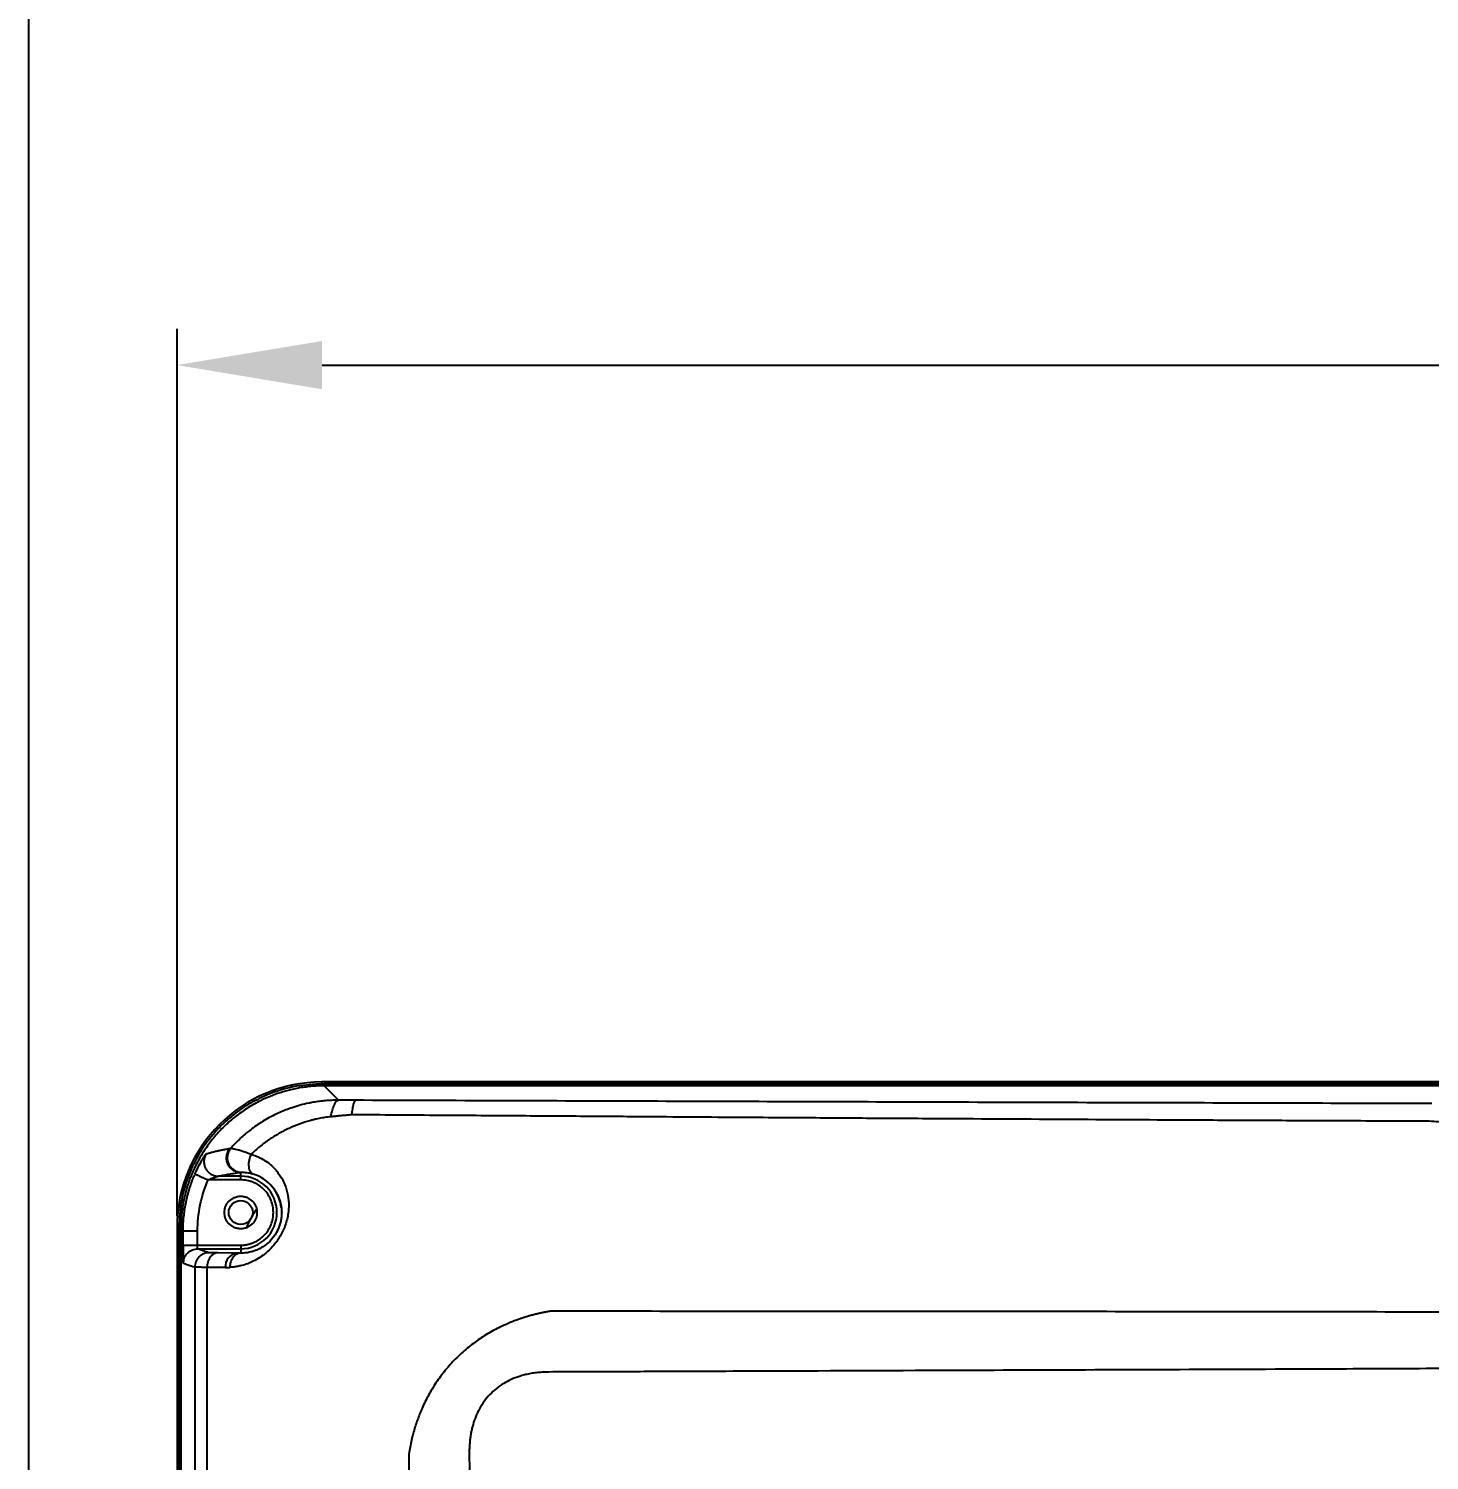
# Model space of a CAD drawing. Extents: x -4361 to 1554, y -156 to 2372.
# Drawn here: x -4229.2 to -4036, y 1739.1 to 1936.6 of the extents above; entities that cross this region are included whole.
import ezdxf

# ---------------------------------------------------------------- set-up
doc = ezdxf.new("R2010")
doc.units = 0
doc.header["$LTSCALE"] = 20
doc.header["$MEASUREMENT"] = 0
doc.layers.get('0').update_dxf_attribs({"linetype": 'CONTINUOUS'})
doc.layers.get('DEFPOINTS').update_dxf_attribs({"linetype": 'CONTINUOUS'})
doc.layers.add('6', color=6, linetype='CONTINUOUS')
doc.styles.get("Standard").update_dxf_attribs({"font": 'NanumGothic.ttf'})
doc.dimstyles.get("Standard").update_dxf_attribs({"dimtxt": 2.7, "dimasz": 2.5, "dimexe": 1.5, "dimexo": 1.5, "dimgap": 1.5, "dimtad": 1, "dimdec": 0, "dimlfac": 10, "dimzin": 0, "dimdsep": 46, "dimtxsty": 'Standard', "dimcen": 0, "dimclrt": 2, "dimadec": 0, "dimazin": 0, "dimtfac": 1, "dimtdec": 0, "dimtmove": 0, "dimatfit": 3, "dimfxl": 0, "dimtolj": 1, "dimtzin": 0, "dimarcsym": 0})

# ---------------------------------------------------------------- blocks, each defined once
blk = doc.blocks.new('*D64')
at = {"color": 3, "lineweight": -2}
for p, q in [((-4208.69, 1772.82), (-4208.69, 1895.2)), ((-3483.73, 1591.97), (-3483.73, 1895.2)), ((-4188.69, 1890.2), (-3503.73, 1890.2))]:
    blk.add_line(p, q, dxfattribs=at)
at = {"color": 3}
for points in [[(-4188.69, 1893.53), (-4188.69, 1886.87), (-4208.69, 1890.2)], [(-3503.73, 1893.53), (-3503.73, 1886.87), (-3483.73, 1890.2)]]:
    blk.add_solid(points, dxfattribs=at)
at = {"layer": 'DEFPOINTS', "color": 0}
for p in [(-3483.73, 1890.2), (-4208.69, 1771.32), (-3483.73, 1590.47)]:
    blk.add_point(p, dxfattribs=at)
at = {"color": 2, "insert": (-3846.21, 1911.09), "char_height": 20, "attachment_point": 5}
blk.add_mtext('\\A1;725', dxfattribs=at)

msp = doc.modelspace()

# ---------------------------------------------------------------- linework, layer by layer
for p, q in [((-3938.96, 1791.32), (-4188.69, 1791.32)), ((-3939.28, 1791.05), (-4188.41, 1791.05)), ((-3939.34, 1790.79), (-4188.41, 1790.79)), ((-4199.91, 1777.82), (-4204.38, 1777.82)), ((-4199.91, 1778.32), (-4202.98, 1778.32)), ((-4199.91, 1778.32), (-4199.91, 1778.85)), ((-4199.91, 1777.82), (-4199.91, 1778.32)), ((-4208.69, 1771.32), (-4208.69, 1411.32)), ((-4208.42, 1771.04), (-4208.42, 1411.59)), ((-4208.16, 1771.04), (-4208.16, 1411.59)), ((-4207.86, 1768.82), (-4207.86, 1770.74)), ((-4205.86, 1768.82), (-4205.86, 1770.74)), ((-4207.86, 1768.82), (-4205.86, 1768.82)), ((-4205.86, 1768.82), (-4199.91, 1768.82)), ((-4205.82, 1768.32), (-4199.91, 1768.32)), ((-4200.49, 1767.72), (-4203.04, 1767.75)), ((-4199.91, 1768.82), (-4199.91, 1768.32)), ((-4199.91, 1768.32), (-4199.91, 1767.72))]:
    msp.add_line(p, q)
msp.add_circle((-4199.91, 1773.32), 1.65)
for centre, radius, start, end in [((-4188.69, 1771.32), 20, 90, 180), ((-4199.91, 1773.32), 5, 270, 90), ((-4199.86, 1773.3), 5.58, 7.4628, 72.2846), ((-4181.65, 1767.67), 26.2, 177.4509, 180.8815), ((-4200.2, 1765.92), 1.82, 99.2413, 186.2515)]:
    msp.add_arc(centre, radius, start, end)
for points, degree in [([(-4188.69, 1791.05), (-4188.69, 1791.22), (-4188.69, 1791.31), (-4188.69, 1791.32)], 3), ([(-4188.69, 1791.05), (-4188.59, 1791.05), (-4188.5, 1791.05), (-4188.41, 1791.05)], 3), ([(-4188.41, 1790.79), (-4188.5, 1790.79), (-4188.6, 1790.79), (-4188.69, 1790.79)], 3), ([(-4186.44, 1788.81), (-4187.41, 1789.79), (-4188.07, 1790.45), (-4188.41, 1790.79)], 3), ([(-4184.07, 1788.8), (-4184.86, 1788.8), (-4185.65, 1788.81), (-4186.44, 1788.81)], 3), ([(-4201.42, 1782.17), (-4201.37, 1782.18), (-4201.32, 1782.18), (-4201.27, 1782.19)], 3), ([(-4199.91, 1778.85), (-4199.88, 1778.86), (-4199.84, 1778.86), (-4199.81, 1778.87)], 3), ([(-4208.42, 1771.32), (-4208.69, 1771.32)], 1), ([(-4208.42, 1771.32), (-4208.42, 1771.23), (-4208.42, 1771.14), (-4208.42, 1771.04)], 3), ([(-4208.16, 1771.32), (-4208.16, 1771.23), (-4208.16, 1771.14), (-4208.16, 1771.04)], 3), ([(-4204.24, 1767.77), (-4204.93, 1767.95), (-4205.45, 1768.13), (-4205.82, 1768.32)], 3), ([(-4199.91, 1767.72), (-4200.1, 1767.72), (-4200.3, 1767.72), (-4200.49, 1767.72)], 3), ([(-4206.24, 1765.77), (-4206.92, 1765.95), (-4207.45, 1766.13), (-4207.81, 1766.32)], 3), ([(-4202.01, 1765.73), (-4201.81, 1765.73), (-4201.61, 1765.74), (-4201.41, 1765.75)], 3)]:
    msp.add_open_spline(points, degree=degree)
for points, knots in [([(-4188.69, 1790.79), (-4188.84, 1790.79), (-4189.15, 1790.78), (-4189.6, 1790.76), (-4190.05, 1790.73), (-4190.5, 1790.68), (-4190.93, 1790.63), (-4191.36, 1790.57), (-4191.78, 1790.51), (-4192.19, 1790.43), (-4192.59, 1790.35), (-4192.99, 1790.26), (-4193.37, 1790.16), (-4193.75, 1790.06), (-4194.11, 1789.95), (-4194.47, 1789.84), (-4194.82, 1789.73), (-4195.15, 1789.61), (-4195.48, 1789.49), (-4195.79, 1789.36), (-4196.59, 1789.03), (-4197.85, 1788.43), (-4199.49, 1787.43), (-4201, 1786.3), (-4202.4, 1785.03), (-4203.66, 1783.64), (-4204.8, 1782.12), (-4205.8, 1780.48), (-4206.45, 1779.13), (-4206.85, 1778.14), (-4207.08, 1777.51), (-4207.29, 1776.85), (-4207.49, 1776.15), (-4207.67, 1775.42), (-4207.83, 1774.66), (-4207.96, 1773.86), (-4208.07, 1773.04), (-4208.14, 1772.19), (-4208.15, 1771.61), (-4208.16, 1771.32)], [0, 0, 0, 0, 0.0151298, 0.0300926, 0.044878, 0.0594759, 0.0738765, 0.0880703, 0.1020481, 0.1158011, 0.1293207, 0.1425987, 0.1556274, 0.1683991, 0.1809069, 0.193144, 0.205104, 0.2167808, 0.2281687, 0.2392625, 0.250057, 0.3133334, 0.3762976, 0.4386242, 0.5000056, 0.5613855, 0.6237117, 0.6866762, 0.7499538, 0.7707149, 0.7925404, 0.8153929, 0.8392303, 0.8640059, 0.8896682, 0.9161613, 0.9434248, 0.9713939, 1, 1, 1, 1]), ([(-4188.69, 1791.05), (-4189.86, 1790.99), (-4192.4, 1790.85), (-4195.74, 1789.85), (-4198.51, 1788.48), (-4200.21, 1787.41), (-4201.02, 1786.69), (-4201.21, 1786.52)], [0, 0, 0, 0, 0.2599736, 0.5599109, 0.7606481, 0.9434204, 1, 1, 1, 1]), ([(-4188.69, 1790.79), (-4188.69, 1790.86), (-4188.69, 1790.93), (-4188.69, 1791.02), (-4188.69, 1791.05), (-4188.69, 1791.05)], [0, 0, 0, 0, 0.5, 0.5, 1, 1, 1, 1]), ([(-4188.41, 1790.79), (-4188.41, 1790.86), (-4188.41, 1790.93), (-4188.41, 1791.02), (-4188.41, 1791.05), (-4188.41, 1791.05)], [0, 0, 0, 0, 0.5, 0.5, 1, 1, 1, 1]), ([(-4189.71, 1788.55), (-4189.84, 1788.53), (-4190.11, 1788.48), (-4191.17, 1788.28), (-4192.66, 1787.87), (-4194.64, 1787.1), (-4196.43, 1786.19), (-4197.84, 1785.27), (-4198.82, 1784.51), (-4199.47, 1783.98), (-4200.09, 1783.41), (-4200.69, 1782.82), (-4201.08, 1782.4), (-4201.27, 1782.19)], [0, 0, 0, 0, 0.029125, 0.062143, 0.239424, 0.37372, 0.534981, 0.686976, 0.749193, 0.811592, 0.874186, 0.936985, 1, 1, 1, 1]), ([(-4186.44, 1788.81), (-4186.56, 1788.81), (-4186.81, 1788.81), (-4187.2, 1788.8), (-4187.61, 1788.78), (-4188.04, 1788.75), (-4188.46, 1788.72), (-4189.02, 1788.66), (-4189.43, 1788.59), (-4189.71, 1788.55)], [0, 0, 0, 0, 0.111027, 0.228964, 0.353794, 0.485494, 0.624033, 0.73976, 1, 1, 1, 1]), ([(-4187.47, 1786.52), (-4187.41, 1786.86), (-4187.34, 1787.17), (-4187.18, 1787.72), (-4187.09, 1787.97), (-4186.91, 1788.36), (-4186.82, 1788.52), (-4186.63, 1788.73), (-4186.53, 1788.8), (-4186.44, 1788.81)], [0, 0, 0, 0, 0.25, 0.25, 0.5, 0.5, 0.75, 0.75, 1, 1, 1, 1]), ([(-4184.58, 1786.8), (-4184.55, 1787.1), (-4184.51, 1787.37), (-4184.43, 1787.86), (-4184.39, 1788.07), (-4184.3, 1788.41), (-4184.25, 1788.54), (-4184.16, 1788.73), (-4184.12, 1788.78), (-4184.07, 1788.8)], [0, 0, 0, 0, 0.25, 0.25, 0.5, 0.5, 0.75, 0.75, 1, 1, 1, 1]), ([(-4035.66, 1788.34), (-4048.05, 1788.37), (-4060.43, 1788.41), (-4085.19, 1788.47), (-4097.56, 1788.51), (-4122.3, 1788.59), (-4134.67, 1788.63), (-4159.38, 1788.71), (-4171.73, 1788.75), (-4184.07, 1788.8)], [0, 0, 0, 0, 0.25, 0.25, 0.5, 0.5, 0.75, 0.75, 1, 1, 1, 1]), ([(-4201.21, 1786.52), (-4201.7, 1786.12), (-4202.68, 1785.32), (-4203.48, 1784.33), (-4203.88, 1783.84)], [0, 0, 0, 0, 0.498881, 1, 1, 1, 1]), ([(-4187.47, 1786.52), (-4187.61, 1786.51), (-4187.88, 1786.48), (-4188.29, 1786.43), (-4188.7, 1786.36), (-4189.11, 1786.28), (-4189.52, 1786.2), (-4189.94, 1786.1), (-4190.71, 1785.89), (-4191.82, 1785.54), (-4193.25, 1784.94), (-4194.65, 1784.21), (-4195.78, 1783.51), (-4196.65, 1782.9), (-4197.28, 1782.41), (-4197.9, 1781.89), (-4198.29, 1781.53), (-4198.49, 1781.34)], [0, 0, 0, 0, 0.0328824, 0.066074, 0.0995949, 0.1334644, 0.1677014, 0.2023239, 0.2373494, 0.3597721, 0.4855287, 0.6120088, 0.7410277, 0.8054256, 0.8700368, 0.934887, 1, 1, 1, 1]), ([(-4184.58, 1786.8), (-4184.74, 1786.78), (-4185.05, 1786.75), (-4185.53, 1786.71), (-4186.01, 1786.67), (-4186.49, 1786.62), (-4186.98, 1786.57), (-4187.31, 1786.54), (-4187.47, 1786.52)], [0, 0, 0, 0, 0.162195, 0.326166, 0.491923, 0.659476, 0.828832, 1, 1, 1, 1]), ([(-4036.01, 1785.9), (-4037.97, 1785.91), (-4041.84, 1785.93), (-4047.52, 1785.95), (-4052.99, 1785.97), (-4058.25, 1786), (-4063.32, 1786.02), (-4072.27, 1786.07), (-4085.65, 1786.14), (-4100.57, 1786.23), (-4112.95, 1786.3), (-4121.08, 1786.36), (-4130.77, 1786.42), (-4140.38, 1786.49), (-4151.49, 1786.57), (-4161.56, 1786.64), (-4172.7, 1786.71), (-4180.49, 1786.77), (-4184.58, 1786.8)], [0, 0, 0, 0, 0.039669, 0.077839, 0.114577, 0.149944, 0.183997, 0.216789, 0.3305, 0.453787, 0.517864, 0.580621, 0.617858, 0.713716, 0.774615, 0.842394, 0.917358, 1, 1, 1, 1]), ([(-4000.53, 1781.16), (-4000.67, 1781.19), (-4000.95, 1781.25), (-4001.38, 1781.34), (-4001.81, 1781.43), (-4002.25, 1781.52), (-4002.7, 1781.61), (-4003.16, 1781.7), (-4003.62, 1781.79), (-4004.46, 1781.96), (-4005.8, 1782.21), (-4007.32, 1782.49), (-4008.61, 1782.72), (-4009.81, 1782.93), (-4011.29, 1783.17), (-4013.17, 1783.46), (-4015.22, 1783.76), (-4017.33, 1784.05), (-4019.53, 1784.34), (-4021.75, 1784.61), (-4023.81, 1784.84), (-4025.5, 1785.01), (-4026.83, 1785.14), (-4028.16, 1785.27), (-4029.49, 1785.39), (-4030.82, 1785.5), (-4032.14, 1785.61), (-4033.44, 1785.71), (-4034.73, 1785.81), (-4035.58, 1785.87), (-4036.01, 1785.9)], [0, 0, 0, 0, 0.016315, 0.032662, 0.049039, 0.065443, 0.081868, 0.098314, 0.114775, 0.131249, 0.18641, 0.250974, 0.279005, 0.307206, 0.362098, 0.411636, 0.471236, 0.535976, 0.585146, 0.648685, 0.71016, 0.743534, 0.776791, 0.80985, 0.842645, 0.875107, 0.907161, 0.938722, 0.969702, 1, 1, 1, 1]), ([(-4203.88, 1783.84), (-4204.06, 1783.64), (-4204.79, 1782.83), (-4205.84, 1781.15), (-4207.21, 1778.4), (-4208.22, 1775.07), (-4208.35, 1772.51), (-4208.42, 1771.32)], [0, 0, 0, 0, 0.058091, 0.242049, 0.434562, 0.736957, 1, 1, 1, 1]), ([(-4204.66, 1781.41), (-4204.76, 1781.25), (-4204.84, 1781.08), (-4204.95, 1780.72), (-4204.98, 1780.53), (-4204.98, 1780.17), (-4204.96, 1780), (-4204.9, 1779.75), (-4204.87, 1779.68), (-4204.82, 1779.53), (-4204.78, 1779.46), (-4204.67, 1779.25), (-4204.58, 1779.11), (-4204.34, 1778.85), (-4204.2, 1778.73), (-4203.89, 1778.53), (-4203.72, 1778.45), (-4203.35, 1778.35), (-4203.17, 1778.32), (-4202.98, 1778.32)], [0, 0, 0, 0, 0.125, 0.125, 0.25, 0.25, 0.375, 0.375, 0.4375, 0.4375, 0.5, 0.5, 0.625, 0.625, 0.75, 0.75, 0.875, 0.875, 1, 1, 1, 1]), ([(-4204.78, 1781.25), (-4204.76, 1781.29), (-4204.69, 1781.38), (-4204.67, 1781.4), (-4204.66, 1781.41)], [0, 0, 0, 0, 0.372679, 1, 1, 1, 1]), ([(-4204.66, 1781.41), (-4204.6, 1781.43), (-4204.49, 1781.46), (-4204.31, 1781.51), (-4204.13, 1781.57), (-4203.93, 1781.62), (-4203.72, 1781.67), (-4203.51, 1781.73), (-4203.22, 1781.8), (-4202.86, 1781.88), (-4202.41, 1781.97), (-4201.93, 1782.07), (-4201.59, 1782.13), (-4201.42, 1782.17)], [0, 0, 0, 0, 0.074366, 0.14826, 0.221681, 0.29463, 0.367107, 0.439113, 0.510646, 0.636377, 0.759846, 0.881053, 1, 1, 1, 1]), ([(-4201.42, 1782.17), (-4201.54, 1782.02), (-4201.65, 1781.85), (-4201.82, 1781.48), (-4201.87, 1781.29), (-4201.91, 1780.9), (-4201.91, 1780.7), (-4201.85, 1780.34), (-4201.79, 1780.18), (-4201.66, 1779.87), (-4201.57, 1779.72), (-4201.33, 1779.44), (-4201.19, 1779.31), (-4200.87, 1779.09), (-4200.69, 1779), (-4200.31, 1778.88), (-4200.11, 1778.85), (-4199.91, 1778.85)], [0, 0, 0, 0, 0.125, 0.125, 0.25, 0.25, 0.375, 0.375, 0.5, 0.5, 0.625, 0.625, 0.75, 0.75, 0.875, 0.875, 1, 1, 1, 1]), ([(-4201.27, 1782.19), (-4201.39, 1782.05), (-4201.5, 1781.88), (-4201.67, 1781.51), (-4201.72, 1781.32), (-4201.77, 1780.93), (-4201.77, 1780.74), (-4201.71, 1780.38), (-4201.66, 1780.21), (-4201.53, 1779.91), (-4201.44, 1779.76), (-4201.21, 1779.48), (-4201.08, 1779.35), (-4200.76, 1779.12), (-4200.58, 1779.03), (-4200.2, 1778.91), (-4200, 1778.87), (-4199.81, 1778.87)], [0, 0, 0, 0, 0.125, 0.125, 0.25, 0.25, 0.375, 0.375, 0.5, 0.5, 0.625, 0.625, 0.75, 0.75, 0.875, 0.875, 1, 1, 1, 1]), ([(-4198.49, 1781.34), (-4198.4, 1781.32), (-4198.23, 1781.27), (-4197.98, 1781.18), (-4197.74, 1781.09), (-4197.5, 1780.98), (-4197.26, 1780.87), (-4196.83, 1780.64), (-4196.22, 1780.26), (-4195.59, 1779.74), (-4195.12, 1779.25), (-4194.62, 1778.64), (-4194.05, 1777.75), (-4193.53, 1776.45), (-4193.3, 1775.18), (-4193.27, 1774.08), (-4193.37, 1772.96), (-4193.7, 1771.58), (-4194.32, 1770.26), (-4194.94, 1769.32), (-4195.59, 1768.5), (-4196.39, 1767.74), (-4197.3, 1767.07), (-4198.14, 1766.6), (-4198.95, 1766.24), (-4199.66, 1766.02), (-4200.3, 1765.88), (-4200.86, 1765.79), (-4201.23, 1765.76), (-4201.41, 1765.75)], [0, 0, 0, 0, 0.012323, 0.024631, 0.036936, 0.049248, 0.061578, 0.073935, 0.119024, 0.164121, 0.19081, 0.217478, 0.276542, 0.341403, 0.410633, 0.446065, 0.480251, 0.546027, 0.608588, 0.640509, 0.673284, 0.729564, 0.774306, 0.82213, 0.863404, 0.906718, 0.937368, 0.968433, 1, 1, 1, 1]), ([(-4201.27, 1782.19), (-4201.26, 1782.19), (-4201.25, 1782.19), (-4201.22, 1782.18), (-4201.19, 1782.18), (-4201.14, 1782.17), (-4201.06, 1782.15), (-4200.89, 1782.12), (-4200.61, 1782.06), (-4200.24, 1781.98), (-4199.86, 1781.87), (-4199.49, 1781.75), (-4199.15, 1781.63), (-4198.81, 1781.49), (-4198.57, 1781.38), (-4198.49, 1781.34)], [0, 0, 0, 0, 0.038203, 0.076888, 0.116056, 0.155704, 0.195828, 0.305322, 0.421902, 0.545315, 0.68704, 0.754353, 0.837012, 0.94175, 1, 1, 1, 1]), ([(-4198.49, 1781.34), (-4198.6, 1781.11), (-4198.7, 1780.84), (-4198.83, 1780.25), (-4198.84, 1779.93), (-4198.78, 1779.37), (-4198.69, 1779.13), (-4198.45, 1778.78), (-4198.31, 1778.67), (-4198.16, 1778.62)], [0, 0, 0, 0, 0.25, 0.25, 0.5, 0.5, 0.75, 0.75, 1, 1, 1, 1]), ([(-4206.22, 1778.62), (-4206.07, 1778.95), (-4205.75, 1779.64), (-4205.32, 1780.4), (-4205.02, 1780.9), (-4204.86, 1781.15), (-4204.8, 1781.23), (-4204.78, 1781.25)], [0, 0, 0, 0, 0.297329, 0.621085, 0.782943, 0.936101, 1, 1, 1, 1]), ([(-4207.86, 1770.74), (-4207.86, 1770.9), (-4207.85, 1771.2), (-4207.84, 1771.65), (-4207.81, 1772.11), (-4207.78, 1772.55), (-4207.73, 1773), (-4207.67, 1773.44), (-4207.61, 1773.88), (-4207.54, 1774.31), (-4207.45, 1774.73), (-4207.36, 1775.15), (-4207.26, 1775.57), (-4207.15, 1775.97), (-4207.04, 1776.37), (-4206.92, 1776.77), (-4206.79, 1777.15), (-4206.66, 1777.53), (-4206.52, 1777.9), (-4206.37, 1778.27), (-4206.27, 1778.5), (-4206.22, 1778.62)], [0, 0, 0, 0, 0.056399, 0.112535, 0.168379, 0.223901, 0.279073, 0.333866, 0.388254, 0.442208, 0.495703, 0.548712, 0.601209, 0.653171, 0.704573, 0.755392, 0.805607, 0.855195, 0.904137, 0.952411, 1, 1, 1, 1]), ([(-4206.22, 1778.62), (-4206.21, 1778.62), (-4206.16, 1778.6), (-4206.03, 1778.54), (-4205.98, 1778.52), (-4205.86, 1778.47), (-4205.79, 1778.44), (-4205.55, 1778.33), (-4205.35, 1778.24), (-4204.89, 1778.04), (-4204.63, 1777.93), (-4204.38, 1777.82)], [0, 0, 0, 0, 0.25, 0.25, 0.375, 0.375, 0.5, 0.5, 0.75, 0.75, 1, 1, 1, 1]), ([(-4205.86, 1770.74), (-4205.86, 1771.96), (-4205.73, 1773.17), (-4205.24, 1775.55), (-4204.87, 1776.71), (-4204.38, 1777.82)], [0, 0, 0, 0, 0.5, 0.5, 1, 1, 1, 1]), ([(-4204.38, 1777.82), (-4204.12, 1777.95), (-4203.81, 1778.07), (-4203.39, 1778.21), (-4203.26, 1778.25), (-4203.06, 1778.31), (-4202.99, 1778.32), (-4202.98, 1778.32)], [0, 0, 0, 0, 0.5, 0.5, 0.75, 0.75, 1, 1, 1, 1]), ([(-4202.98, 1778.32), (-4202.63, 1778.41), (-4202.21, 1778.5), (-4201.2, 1778.68), (-4200.61, 1778.76), (-4199.91, 1778.85)], [0, 0, 0, 0, 0.5, 0.5, 1, 1, 1, 1]), ([(-4199.91, 1768.82), (-4199.84, 1768.82), (-4199.7, 1768.82), (-4199.48, 1768.83), (-4199.27, 1768.86), (-4199.07, 1768.89), (-4198.86, 1768.94), (-4198.65, 1768.99), (-4198.45, 1769.06), (-4198.18, 1769.16), (-4197.83, 1769.31), (-4197.44, 1769.54), (-4197.07, 1769.82), (-4196.6, 1770.23), (-4196.12, 1770.83), (-4195.7, 1771.63), (-4195.46, 1772.47), (-4195.38, 1773.32), (-4195.46, 1774.17), (-4195.7, 1775.01), (-4196.12, 1775.81), (-4196.6, 1776.41), (-4197.07, 1776.82), (-4197.44, 1777.09), (-4197.83, 1777.33), (-4198.24, 1777.51), (-4198.65, 1777.65), (-4199.06, 1777.75), (-4199.48, 1777.81), (-4199.77, 1777.82), (-4199.91, 1777.82)], [0, 0, 0, 0, 0.015134, 0.030167, 0.045131, 0.06006, 0.074987, 0.089948, 0.104974, 0.1201, 0.152258, 0.184453, 0.217296, 0.250176, 0.315811, 0.380082, 0.44003, 0.500016, 0.559965, 0.61995, 0.684221, 0.749856, 0.782699, 0.815579, 0.847737, 0.879933, 0.910063, 0.939938, 0.969827, 1, 1, 1, 1]), ([(-4196.12, 1777.45), (-4196.06, 1777.39), (-4195.94, 1777.28), (-4195.77, 1777.1), (-4195.6, 1776.92), (-4195.45, 1776.73), (-4195.3, 1776.53), (-4195.16, 1776.33), (-4195.03, 1776.12), (-4194.91, 1775.9), (-4194.8, 1775.67), (-4194.69, 1775.44), (-4194.6, 1775.2), (-4194.52, 1774.96), (-4194.45, 1774.71), (-4194.39, 1774.45), (-4194.34, 1774.18), (-4194.28, 1773.81), (-4194.25, 1773.33), (-4194.28, 1772.73), (-4194.37, 1772.14), (-4194.5, 1771.65), (-4194.64, 1771.28), (-4194.79, 1770.92), (-4195.01, 1770.48), (-4195.33, 1769.99), (-4195.85, 1769.36), (-4196.37, 1768.9), (-4197.01, 1768.47), (-4197.41, 1768.26), (-4197.79, 1768.1), (-4198.01, 1768.02), (-4198.26, 1767.94), (-4198.54, 1767.87), (-4198.84, 1767.8), (-4199.18, 1767.75), (-4199.54, 1767.72), (-4199.78, 1767.72), (-4199.91, 1767.72)], [0, 0, 0, 0, 0.0202498, 0.0405008, 0.060747, 0.0809826, 0.1012021, 0.1213984, 0.1415636, 0.1616904, 0.181773, 0.2018024, 0.2217657, 0.2416524, 0.2614552, 0.2811673, 0.3007687, 0.3202391, 0.3623105, 0.4003725, 0.4363665, 0.4716823, 0.4881144, 0.504432, 0.5365036, 0.5692021, 0.6039411, 0.6823618, 0.7053268, 0.7744197, 0.7917207, 0.8120694, 0.8355101, 0.8620791, 0.8917935, 0.9246687, 0.9607331, 1, 1, 1, 1]), ([(-4199.81, 1778.87), (-4199.79, 1778.87), (-4199.73, 1778.87), (-4199.55, 1778.87), (-4199.43, 1778.87), (-4198.99, 1778.83), (-4198.59, 1778.76), (-4198.16, 1778.62)], [0, 0, 0, 0, 0.25, 0.25, 0.5, 0.5, 1, 1, 1, 1]), ([(-4199.91, 1771.07), (-4199.96, 1771.07), (-4200.05, 1771.07), (-4200.19, 1771.09), (-4200.33, 1771.11), (-4200.47, 1771.14), (-4200.61, 1771.18), (-4200.84, 1771.26), (-4201.15, 1771.43), (-4201.51, 1771.72), (-4201.8, 1772.08), (-4202.01, 1772.48), (-4202.13, 1772.9), (-4202.17, 1773.32), (-4202.13, 1773.74), (-4202.01, 1774.16), (-4201.8, 1774.56), (-4201.51, 1774.92), (-4201.15, 1775.21), (-4200.8, 1775.4), (-4200.47, 1775.5), (-4200.19, 1775.56), (-4200, 1775.57), (-4199.91, 1775.57)], [0, 0, 0, 0, 0.020165, 0.040167, 0.060084, 0.079997, 0.099986, 0.120129, 0.185073, 0.250092, 0.315036, 0.380055, 0.440004, 0.500029, 0.559978, 0.620002, 0.684946, 0.749965, 0.814909, 0.879928, 0.920009, 0.959819, 1, 1, 1, 1]), ([(-4199.91, 1775.57), (-4199.86, 1775.57), (-4199.77, 1775.57), (-4199.63, 1775.55), (-4199.49, 1775.53), (-4199.35, 1775.5), (-4199.22, 1775.46), (-4198.98, 1775.38), (-4198.67, 1775.21), (-4198.31, 1774.92), (-4198.02, 1774.56), (-4197.81, 1774.16), (-4197.69, 1773.74), (-4197.65, 1773.32), (-4197.69, 1772.9), (-4197.81, 1772.48), (-4198.02, 1772.08), (-4198.31, 1771.72), (-4198.67, 1771.43), (-4199.02, 1771.24), (-4199.35, 1771.13), (-4199.63, 1771.08), (-4199.82, 1771.07), (-4199.91, 1771.07)], [0, 0, 0, 0, 0.020165, 0.040167, 0.060084, 0.079997, 0.099986, 0.120129, 0.185073, 0.250092, 0.315036, 0.380055, 0.440004, 0.500029, 0.559978, 0.620002, 0.684946, 0.749965, 0.814909, 0.879928, 0.920009, 0.959819, 1, 1, 1, 1]), ([(-4197.74, 1773.72), (-4197.85, 1773.56), (-4198.42, 1772.79), (-4198.83, 1771.92), (-4199.16, 1771.22)], [0, 0, 0, 0, 0.199949, 1, 1, 1, 1]), ([(-4194.32, 1774.03), (-4194.31, 1773.99), (-4194.27, 1773.76), (-4194.26, 1773.32), (-4194.29, 1772.55), (-4194.48, 1771.59), (-4194.99, 1770.45), (-4195.73, 1769.45), (-4196.28, 1769.01), (-4196.58, 1768.77)], [0, 0, 0, 0, 0.0234486, 0.1371932, 0.2406898, 0.4322307, 0.6065297, 0.7879902, 1, 1, 1, 1]), ([(-4208.16, 1771.32), (-4208.23, 1771.32), (-4208.3, 1771.32), (-4208.39, 1771.32), (-4208.41, 1771.32), (-4208.42, 1771.32)], [0, 0, 0, 0, 0.5, 0.5, 1, 1, 1, 1]), ([(-4208.16, 1771.04), (-4208.23, 1771.04), (-4208.3, 1771.04), (-4208.39, 1771.04), (-4208.41, 1771.04), (-4208.42, 1771.04)], [0, 0, 0, 0, 0.5, 0.5, 1, 1, 1, 1]), ([(-4207.86, 1770.74), (-4207.89, 1770.77), (-4207.95, 1770.83), (-4208.02, 1770.91), (-4208.1, 1770.98), (-4208.14, 1771.02), (-4208.16, 1771.04)], [0, 0, 0, 0, 0.249965, 0.499954, 0.749965, 1, 1, 1, 1]), ([(-4205.86, 1770.74), (-4206.12, 1770.74), (-4206.38, 1770.74), (-4206.86, 1770.74), (-4207.08, 1770.74), (-4207.44, 1770.74), (-4207.59, 1770.74), (-4207.8, 1770.74), (-4207.85, 1770.74), (-4207.86, 1770.74)], [0, 0, 0, 0, 0.25, 0.25, 0.5, 0.5, 0.75, 0.75, 1, 1, 1, 1]), ([(-4207.85, 1767.4), (-4207.85, 1767.41), (-4207.85, 1767.56), (-4207.86, 1768.02), (-4207.86, 1768.5), (-4207.86, 1768.82)], [0, 0, 0, 0, 0.034288, 0.370629, 1, 1, 1, 1]), ([(-4207.81, 1766.32), (-4207.79, 1766.57), (-4207.75, 1766.95), (-4207.5, 1767.42), (-4207.24, 1767.74), (-4206.92, 1768), (-4206.45, 1768.25), (-4206.07, 1768.29), (-4205.82, 1768.32)], [0, 0, 0, 0, 0.239459, 0.368359, 0.499994, 0.631637, 0.760538, 1, 1, 1, 1]), ([(-4204.24, 1767.77), (-4204.48, 1767.77), (-4204.73, 1767.73), (-4205.22, 1767.54), (-4205.46, 1767.38), (-4205.85, 1766.99), (-4206, 1766.76), (-4206.2, 1766.26), (-4206.24, 1766.01), (-4206.24, 1765.77)], [0, 0, 0, 0, 0.25, 0.25, 0.5, 0.5, 0.75, 0.75, 1, 1, 1, 1]), ([(-4205.82, 1768.32), (-4205.83, 1768.32), (-4205.84, 1768.37), (-4205.85, 1768.56), (-4205.86, 1768.69), (-4205.86, 1768.82)], [0, 0, 0, 0, 0.5, 0.5, 1, 1, 1, 1]), ([(-4203.04, 1767.75), (-4203.22, 1767.75), (-4203.41, 1767.7), (-4203.79, 1767.51), (-4203.96, 1767.35), (-4204.26, 1766.96), (-4204.38, 1766.73), (-4204.53, 1766.24), (-4204.56, 1765.98), (-4204.56, 1765.75)], [0, 0, 0, 0, 0.25, 0.25, 0.5, 0.5, 0.75, 0.75, 1, 1, 1, 1]), ([(-4203.04, 1767.75), (-4203.41, 1767.75), (-4203.7, 1767.76), (-4204.11, 1767.76), (-4204.22, 1767.77), (-4204.24, 1767.77)], [0, 0, 0, 0, 0.5, 0.5, 1, 1, 1, 1]), ([(-4199.91, 1767.72), (-4200.08, 1767.71), (-4200.26, 1767.68), (-4200.61, 1767.5), (-4200.79, 1767.35), (-4201.09, 1766.98), (-4201.21, 1766.75), (-4201.37, 1766.26), (-4201.41, 1766), (-4201.41, 1765.75)], [0, 0, 0, 0, 0.25, 0.25, 0.5, 0.5, 0.75, 0.75, 1, 1, 1, 1]), ([(-4207.81, 1766.32), (-4207.82, 1766.35), (-4207.83, 1766.41), (-4207.84, 1766.72), (-4207.85, 1767.02), (-4207.85, 1767.28), (-4207.85, 1767.4)], [0, 0, 0, 0, 0.390795, 0.600207, 0.810361, 1, 1, 1, 1]), ([(-4204.56, 1765.75), (-4204.61, 1765.75), (-4204.72, 1765.75), (-4204.87, 1765.75), (-4205.04, 1765.75), (-4205.22, 1765.75), (-4205.39, 1765.76), (-4205.57, 1765.76), (-4205.73, 1765.76), (-4205.89, 1765.76), (-4206.02, 1765.77), (-4206.13, 1765.77), (-4206.21, 1765.77), (-4206.23, 1765.77), (-4206.24, 1765.77)], [0, 0, 0, 0, 0.04869, 0.103727, 0.165173, 0.23307, 0.307434, 0.388244, 0.475431, 0.568869, 0.668363, 0.773637, 0.884333, 1, 1, 1, 1]), ([(-4206.24, 1765.77), (-4206.24, 1709.46), (-4206.24, 1653.14), (-4206.24, 1540.5), (-4206.24, 1484.18), (-4206.24, 1427.87)], [0, 0, 0, 0, 0.5, 0.5, 1, 1, 1, 1]), ([(-4204.56, 1765.75), (-4204.58, 1754.97), (-4204.61, 1733.17), (-4204.64, 1700.13), (-4204.66, 1666.37), (-4204.68, 1631.9), (-4204.68, 1589.31), (-4204.67, 1539.42), (-4204.64, 1483.06), (-4204.6, 1446.08), (-4204.58, 1427.89)], [0, 0, 0, 0, 0.095708, 0.193532, 0.293459, 0.395477, 0.499572, 0.671651, 0.83848, 1, 1, 1, 1]), ([(-4202.01, 1765.73), (-4202.43, 1765.73), (-4203.28, 1765.74), (-4204.13, 1765.74), (-4204.56, 1765.75)], [0, 0, 0, 0, 0.498145, 1, 1, 1, 1]), ([(-4157.22, 1759.7), (-4157.38, 1759.67), (-4157.71, 1759.62), (-4158.19, 1759.52), (-4158.66, 1759.42), (-4159.13, 1759.31), (-4159.58, 1759.2), (-4160.02, 1759.08), (-4160.45, 1758.95), (-4160.88, 1758.82), (-4161.55, 1758.6), (-4162.47, 1758.26), (-4163.87, 1757.66), (-4165.45, 1756.86), (-4167.22, 1755.74), (-4168.9, 1754.45), (-4170.48, 1752.97), (-4171.9, 1751.36), (-4173.12, 1749.67), (-4174.16, 1747.9), (-4174.85, 1746.46), (-4175.32, 1745.32), (-4175.61, 1744.52), (-4175.89, 1743.68), (-4176.14, 1742.81), (-4176.37, 1741.9), (-4176.57, 1740.96), (-4176.67, 1740.32), (-4176.73, 1740)], [0, 0, 0, 0, 0.016829, 0.033385, 0.049667, 0.065673, 0.081401, 0.096849, 0.112012, 0.126889, 0.141478, 0.184152, 0.225053, 0.295203, 0.36237, 0.435742, 0.507732, 0.579102, 0.65176, 0.717196, 0.785639, 0.813304, 0.84198, 0.871653, 0.90231, 0.933928, 0.966496, 1, 1, 1, 1]), ([(-4008.35, 1759.54), (-4020.76, 1759.56), (-4033.17, 1759.58), (-4057.98, 1759.62), (-4070.39, 1759.63), (-4095.21, 1759.66), (-4107.62, 1759.66), (-4132.42, 1759.68), (-4144.82, 1759.69), (-4157.22, 1759.7)], [0, 0, 0, 0, 0.25, 0.25, 0.5, 0.5, 0.75, 0.75, 1, 1, 1, 1]), ([(-4008.38, 1751.94), (-4010.61, 1751.93), (-4015.03, 1751.9), (-4021.61, 1751.86), (-4030.9, 1751.81), (-4042.77, 1751.75), (-4059.51, 1751.68), (-4078.05, 1751.61), (-4100.73, 1751.53), (-4118.93, 1751.46), (-4132.93, 1751.41), (-4140.84, 1751.38), (-4148.99, 1751.35), (-4154.61, 1751.33), (-4157.4, 1751.32)], [0, 0, 0, 0, 0.044848, 0.088986, 0.132419, 0.231791, 0.327802, 0.469351, 0.60492, 0.784309, 0.835808, 0.886831, 0.94362, 1, 1, 1, 1]), ([(-4157.4, 1751.32), (-4157.54, 1751.32), (-4157.8, 1751.32), (-4158.2, 1751.3), (-4158.59, 1751.27), (-4158.97, 1751.24), (-4159.35, 1751.19), (-4159.72, 1751.14), (-4160.08, 1751.07), (-4160.44, 1751), (-4160.79, 1750.91), (-4161.14, 1750.82), (-4161.75, 1750.63), (-4162.6, 1750.31), (-4163.68, 1749.75), (-4164.67, 1749.05), (-4165.58, 1748.22), (-4166.36, 1747.28), (-4167.21, 1745.93), (-4167.73, 1744.65), (-4168.02, 1743.54), (-4168.14, 1743.01), (-4168.23, 1742.49), (-4168.3, 1741.95), (-4168.35, 1741.37), (-4168.39, 1740.76), (-4168.39, 1740.36), (-4168.39, 1740.15)], [0, 0, 0, 0, 0.0226724, 0.0450162, 0.0670434, 0.0887663, 0.1101981, 0.1313524, 0.1522435, 0.1728863, 0.1932962, 0.2134892, 0.2334819, 0.3017909, 0.3679396, 0.4377752, 0.5066224, 0.5752154, 0.6444265, 0.7761894, 0.8076477, 0.8383337, 0.867408, 0.8969729, 0.9308354, 0.9651599, 1, 1, 1, 1]), ([(-4176.73, 1740), (-4176.74, 1690.45), (-4176.74, 1640.88), (-4176.74, 1541.76), (-4176.74, 1492.19), (-4176.73, 1442.64)], [0, 0, 0, 0, 0.5, 0.5, 1, 1, 1, 1]), ([(-4168.39, 1740.15), (-4168.38, 1738), (-4168.37, 1733.79), (-4168.34, 1727.59), (-4168.32, 1720.34), (-4168.3, 1712.17), (-4168.26, 1699.77), (-4168.23, 1687.48), (-4168.2, 1675.08), (-4168.19, 1665.78), (-4168.17, 1656.48), (-4168.16, 1647.18), (-4168.15, 1637.87), (-4168.14, 1628.56), (-4168.13, 1619.25), (-4168.13, 1611.48), (-4168.12, 1605.27), (-4168.12, 1600.62), (-4168.12, 1595.98), (-4168.12, 1591.32), (-4168.12, 1586.66), (-4168.12, 1582.02), (-4168.12, 1577.37), (-4168.13, 1571.16), (-4168.13, 1563.39), (-4168.14, 1554.08), (-4168.15, 1544.77), (-4168.16, 1535.46), (-4168.17, 1526.16), (-4168.19, 1516.86), (-4168.2, 1507.55), (-4168.23, 1495.16), (-4168.26, 1482.87), (-4168.3, 1470.47), (-4168.32, 1461.27), (-4168.36, 1451.87), (-4168.38, 1445.68), (-4168.39, 1442.49)], [0, 0, 0, 0, 0.021661, 0.042477, 0.062447, 0.094741, 0.124905, 0.187376, 0.218618, 0.249864, 0.281114, 0.31237, 0.343632, 0.374899, 0.40617, 0.437445, 0.453241, 0.468722, 0.48436, 0.499999, 0.515638, 0.531277, 0.546758, 0.562554, 0.593829, 0.6251, 0.656367, 0.687629, 0.718885, 0.750135, 0.781382, 0.812623, 0.875095, 0.905258, 0.937552, 0.967825, 1, 1, 1, 1])]:
    msp.add_open_spline(points, degree=3, knots=knots)
at = {"layer": '6'}
msp.add_lwpolyline([(-3229.15, 2116.35), (-4229.15, 2116.35), (-4229.15, 191.32), (-2301.65, 191.32), (-2301.65, 1216.32)], dxfattribs=at)

# ---------------------------------------------------------------- dimensions: what is measured, and where the dimension line sits
dim = msp.add_linear_dim(base=(-3483.73, 1890.2), p1=(-4208.69, 1771.32), p2=(-3483.73, 1590.47), angle=180, dimstyle='Standard', override={"dimtxt": 20, "dimasz": 20, "dimexe": 5, "dimgap": 10, "dimlfac": 1, "dimzin": 8, "dimclrd": 3, "dimclre": 3, "dimazin": 2})
dim.commit()
dim.dimension.update_dxf_attribs({"geometry": '*D64', "text_midpoint": (-3846.21, 1911.09)})

doc.saveas('drawing.dxf')
